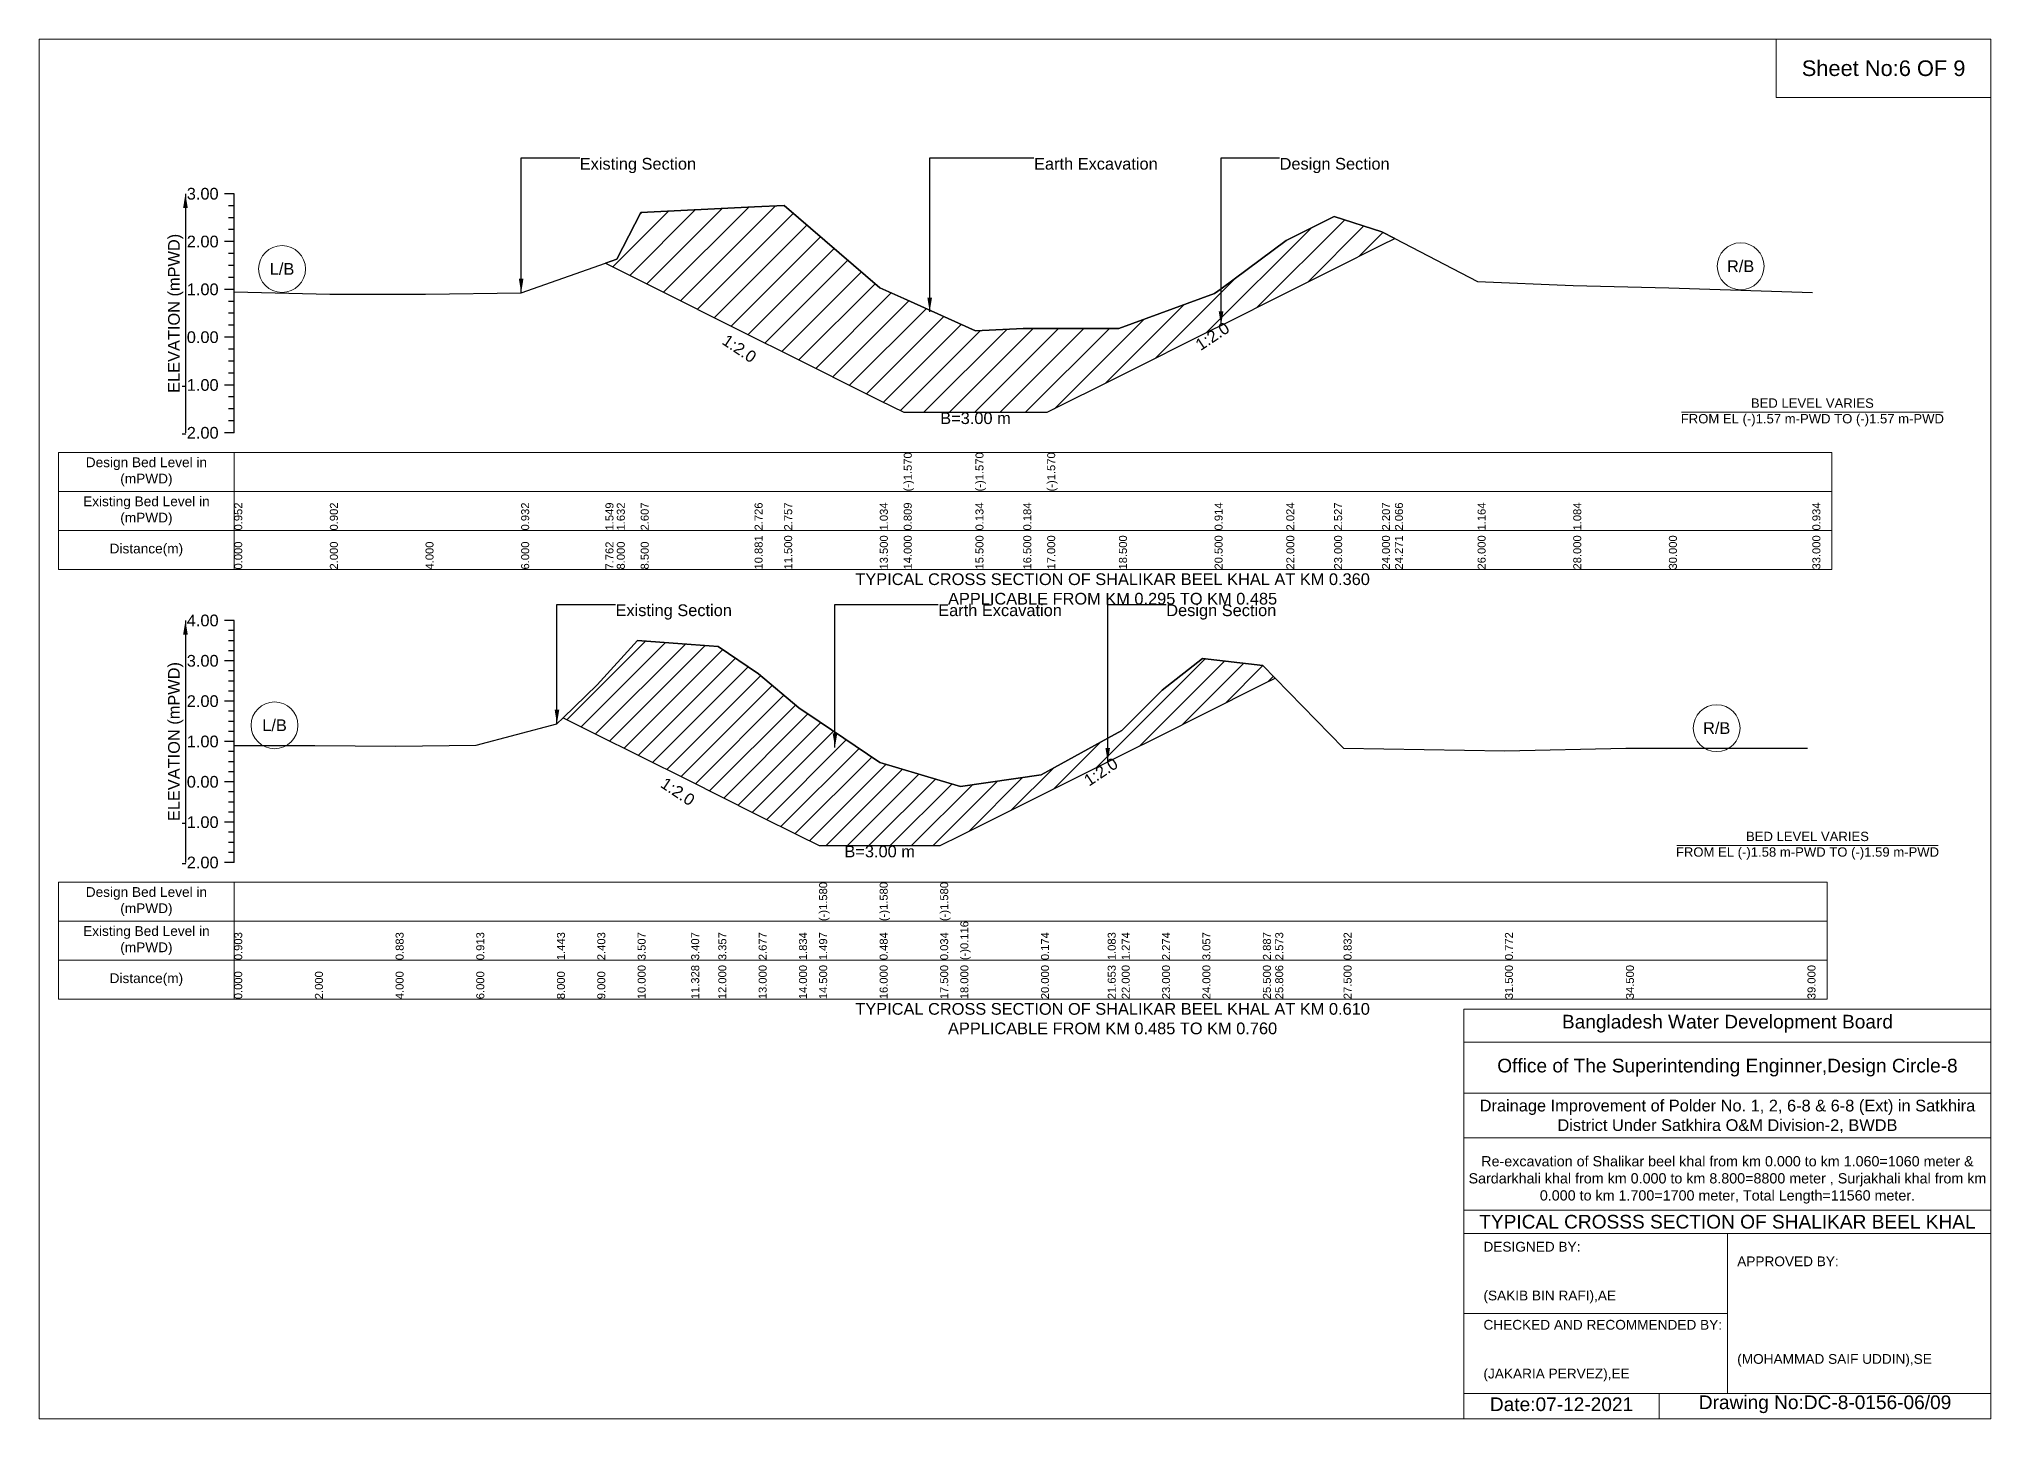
# Model space of a CAD drawing. Header units: inches. Extents: x 93000 to 506000, y -4242 to 0.
# Drawn here: x 380000 to 386000, y -4242 to 0 of the extents above; entities that cross this region are included whole.
import ezdxf

# ---------------------------------------------------------------- set-up
doc = ezdxf.new("R2010")
doc.units = ezdxf.units.IN
doc.header["$LTSCALE"] = 7
doc.header["$MEASUREMENT"] = 0
for name, color, linetype, lineweight in [('Cross section Data Border', 7, 'Continuous', 9), ('Cross Section Labels', 7, 'Continuous', 9), ('Existing_Bed_Level for Xsection', 7, 'Continuous', 25)]:
    doc.layers.add(name, color=color, linetype=linetype, lineweight=lineweight)
doc.styles.get("Standard").update_dxf_attribs({"font": 'arial.ttf'})
doc.dimstyles.get("Standard").update_dxf_attribs({"dimtxt": 0.18, "dimasz": 0.18, "dimexe": 0.18, "dimexo": 0.0625, "dimgap": 0.09, "dimtad": 0, "dimtih": 1, "dimtoh": 1, "dimdec": 4, "dimzin": 0, "dimdsep": 46, "dimtxsty": 'Standard', "dimcen": 0.09, "dimadec": 0, "dimazin": 0, "dimtfac": 1, "dimtdec": 4, "dimtofl": 0, "dimtmove": 0, "dimatfit": 3, "dimfxl": 1, "dimtolj": 1, "dimtzin": 0, "dimarcsym": 0})

msp = doc.modelspace()

# ---------------------------------------------------------------- hatches: boundary and pattern name
at = {"layer": 'Existing_Bed_Level for Xsection'}
h = msp.add_hatch(dxfattribs=at)
h.set_pattern_fill('ANSI31', color=256, scale=441, style=0)
h.paths.add_polyline_path([(381741.1, -689), (381776, -706.5), (381849.5, -743.2), (382199.5, -918.3), (382290.5, -963.7), (382584.5, -1110.7), (382658, -1147.5), (382878.5, -1147.5), (383025.5, -1147.5), (383099, -1147.5), (383319.5, -1037.2), (383613.5, -890.2), (383633.4, -880.3), (383834, -780), (383981, -706.5), (384128, -633), (384167.9, -613.1), (384128, -592.3), (383981, -545.2), (383834, -619.2), (383633.4, -767.6), (383613.5, -782.3), (383319.5, -889.6), (383099, -889.6), (383025.5, -889.6), (382878.5, -897), (382658, -797.8), (382584.5, -764.7), (382290.5, -511.4), (382199.5, -516), (381849.5, -533.5), (381776, -676.8)])
h = msp.add_hatch(dxfattribs=at)
h.set_pattern_fill('ANSI31', color=256, scale=372, style=0)
h.paths.add_polyline_path([(381611.3, -2086.2), (381716, -2138.5), (381840, -2200.5), (382004.6, -2282.9), (382088, -2324.5), (382212, -2386.5), (382336, -2448.5), (382398, -2479.5), (382584, -2479.5), (382770, -2479.5), (382832, -2448.5), (383080, -2324.5), (383285, -2222.1), (383328, -2200.5), (383452, -2138.5), (383576, -2076.5), (383762, -1983.5), (383799.9, -1964.6), (383762, -1925.6), (383576, -1904.5), (383452, -2001.6), (383328, -2125.6), (383285, -2149.3), (383080, -2262), (382832, -2298), (382770, -2279.4), (382584, -2223.6), (382398, -2098.1), (382336, -2056.2), (382212, -1951.7), (382088, -1867.3), (382004.6, -1861.1), (381840, -1848.7), (381716, -1985.6)])

# ---------------------------------------------------------------- linework, layer by layer
at = {"layer": 'Cross section Data Border'}
for points in [[(380060, -1270.7), (385511, -1270.7), (385511, -1630.7), (380060, -1630.7)], [(380060, -2591.6), (385496, -2591.6), (385496, -2951.6), (380060, -2951.6)]]:
    msp.add_lwpolyline(points, close=True, dxfattribs=at)
for points in [[(380600, -1270.7), (380600, -1630.7)], [(380060, -1390.7), (385511, -1390.7)], [(380060, -1510.7), (385511, -1510.7)], [(380600, -2591.6), (380600, -2951.6)], [(380060, -2711.6), (385496, -2711.6)], [(380060, -2831.6), (385496, -2831.6)]]:
    msp.add_lwpolyline(points, dxfattribs=at)
at = {"layer": 'Cross Section Labels'}
for points in [[(380000, 0), (386000, 0), (386000, -4242), (380000, -4242)], [(385340, 0), (386000, 0), (386000, -180), (385340, -180)]]:
    msp.add_lwpolyline(points, close=True, dxfattribs=at)
for points in [[(385049.1, -1147.5), (385852.9, -1147.5)], [(385034.1, -2479.5), (385837.9, -2479.5)], [(384380, -4242), (384380, -2982), (386000, -2982)], [(384380, -3084), (386000, -3084)], [(384380, -3240), (386000, -3240)], [(384380, -3378), (386000, -3378)], [(384380, -3600), (386000, -3600)], [(384380, -3672), (386000, -3672)], [(385190, -3672), (385190, -4164)], [(384380, -3918), (385190, -3918)], [(384380, -4164), (386000, -4164)], [(384980, -4164), (384980, -4242)]]:
    msp.add_lwpolyline(points, dxfattribs=at)
for centre in [(380747, -706.9), (385230.5, -698.5), (380724, -2109.6), (385157, -2118.4)]:
    msp.add_circle(centre, 72, dxfattribs=at)
at = {"layer": 'Existing_Bed_Level for Xsection'}
for points in [[(380600, -475.7), (380570, -475.7)], [(380600, -1210.7), (380600, -1063.7), (380600, -916.7), (380600, -769.7), (380600, -622.7), (380600, -475.7)], [(380600, -512.4), (380582, -512.4)], [(380600, -776.8), (380894, -784.1), (381188, -784.1), (381482, -779.7), (381741.1, -689), (381776, -676.8), (381849.5, -533.5), (382199.5, -516), (382290.5, -511.4), (382584.5, -764.7), (382658, -797.8), (382658, -797.8), (382878.5, -897), (382878.5, -897), (383025.5, -889.6), (383099, -889.6), (383099, -889.6), (383319.5, -889.6), (383613.5, -782.3), (383633.4, -767.6), (383834, -619.2), (383981, -545.2), (384128, -592.3), (384167.9, -613.1), (384422, -745.6), (384716, -757.4), (385010, -764.7), (385451, -779.4)], [(380600, -549.2), (380582, -549.2)], [(380600, -585.9), (380582, -585.9)], [(380600, -622.7), (380570, -622.7)], [(380600, -659.4), (380582, -659.4)], [(380600, -696.2), (380582, -696.2)], [(380600, -769.7), (380570, -769.7)], [(380600, -732.9), (380582, -732.9)], [(380600, -806.4), (380582, -806.4)], [(380600, -843.2), (380582, -843.2)], [(380600, -879.9), (380582, -879.9)], [(380600, -916.7), (380570, -916.7)], [(380600, -953.4), (380582, -953.4)], [(380600, -990.2), (380582, -990.2)], [(380600, -1063.7), (380570, -1063.7)], [(380600, -1026.9), (380582, -1026.9)], [(380600, -1100.4), (380582, -1100.4)], [(380600, -1137.2), (380582, -1137.2)], [(380600, -1173.9), (380582, -1173.9)], [(380600, -1210.7), (380570, -1210.7)], [(380600, -1787.6), (380570, -1787.6)], [(380600, -2531.6), (380600, -2407.6), (380600, -2283.6), (380600, -2159.6), (380600, -2035.6), (380600, -1911.6), (380600, -1787.6)], [(380600, -1818.6), (380582, -1818.6)], [(380600, -1849.6), (380582, -1849.6)], [(380600, -2171.6), (380848, -2171.6), (381096, -2174.1), (381344, -2170.4), (381592, -2104.7), (381611.3, -2086.2), (381716, -1985.6), (381840, -1848.7), (382004.6, -1861.1), (382088, -1867.3), (382212, -1951.7), (382336, -2056.2), (382398, -2098.1), (382398, -2098.1), (382584, -2223.6), (382584, -2223.6), (382770, -2279.4), (382770, -2279.4), (382832, -2298), (383080, -2262), (383285, -2149.3), (383328, -2125.6), (383452, -2001.6), (383576, -1904.5), (383762, -1925.6), (383799.9, -1964.6), (384010, -2180.4), (384506, -2187.9), (384878, -2180.4), (385436, -2180.4)], [(380600, -1911.6), (380570, -1911.6)], [(380600, -1880.6), (380582, -1880.6)], [(380600, -1942.6), (380582, -1942.6)], [(380600, -1973.6), (380582, -1973.6)], [(380600, -2035.6), (380570, -2035.6)], [(380600, -2004.6), (380582, -2004.6)], [(380600, -2066.6), (380582, -2066.6)], [(380600, -2097.6), (380582, -2097.6)], [(380600, -2159.6), (380570, -2159.6)], [(380600, -2128.6), (380582, -2128.6)], [(380600, -2190.6), (380582, -2190.6)], [(380600, -2221.6), (380582, -2221.6)], [(380600, -2252.6), (380582, -2252.6)], [(380600, -2283.6), (380570, -2283.6)], [(380600, -2314.6), (380582, -2314.6)], [(380600, -2345.6), (380582, -2345.6)], [(380600, -2376.6), (380582, -2376.6)], [(380600, -2407.6), (380570, -2407.6)], [(380600, -2438.6), (380582, -2438.6)], [(380600, -2469.6), (380582, -2469.6)], [(380600, -2500.6), (380582, -2500.6)], [(380600, -2531.6), (380570, -2531.6)]]:
    msp.add_lwpolyline(points, dxfattribs=at)
for points in [[(381741.1, -689), (381776, -706.5), (381849.5, -743.2), (382199.5, -918.3), (382290.5, -963.7), (382584.5, -1110.7), (382658, -1147.5), (382658, -1147.5), (382878.5, -1147.5), (382878.5, -1147.5), (383025.5, -1147.5), (383099, -1147.5), (383099, -1147.5), (383319.5, -1037.2), (383613.5, -890.2), (383633.4, -880.3), (383834, -780), (383981, -706.5), (384128, -633), (384167.9, -613.1), (384167.9, -613.1), (384167.9, -613.1), (384128, -592.3), (383981, -545.2), (383834, -619.2), (383633.4, -767.6), (383613.5, -782.3), (383319.5, -889.6), (383099, -889.6), (383099, -889.6), (383025.5, -889.6), (382878.5, -897), (382878.5, -897), (382658, -797.8), (382658, -797.8), (382584.5, -764.7), (382290.5, -511.4), (382199.5, -516), (381849.5, -533.5), (381776, -676.8)], [(381611.3, -2086.2), (381611.3, -2086.2), (381716, -2138.5), (381840, -2200.5), (382004.6, -2282.9), (382088, -2324.5), (382212, -2386.5), (382336, -2448.5), (382398, -2479.5), (382398, -2479.5), (382584, -2479.5), (382584, -2479.5), (382770, -2479.5), (382770, -2479.5), (382832, -2448.5), (383080, -2324.5), (383285, -2222.1), (383328, -2200.5), (383452, -2138.5), (383576, -2076.5), (383762, -1983.5), (383799.9, -1964.6), (383799.9, -1964.6), (383799.9, -1964.6), (383762, -1925.6), (383576, -1904.5), (383452, -2001.6), (383328, -2125.6), (383285, -2149.3), (383080, -2262), (382832, -2298), (382770, -2279.4), (382770, -2279.4), (382584, -2223.6), (382584, -2223.6), (382398, -2098.1), (382398, -2098.1), (382336, -2056.2), (382212, -1951.7), (382088, -1867.3), (382004.6, -1861.1), (381840, -1848.7), (381716, -1985.6), (381611.3, -2086.2)]]:
    msp.add_lwpolyline(points, close=True, dxfattribs=at)

# ---------------------------------------------------------------- texts
at = {"layer": 'Cross section Data Border', "char_height": 30, "width": 480, "attachment_point": 5}
for s, insert in [('Design Bed Level in (mPWD)', (380330, -1330.7)), ('Existing Bed Level in (mPWD)', (380330, -1450.7)), ('Distance(m)', (380330, -1570.7)), ('Design Bed Level in (mPWD)', (380330, -2651.6)), ('Existing Bed Level in (mPWD)', (380330, -2771.6)), ('Distance(m)', (380330, -2891.6))]:
    msp.add_mtext(s, dxfattribs=dict(at, insert=insert))
at = {"layer": 'Cross Section Labels'}
for s, insert, char_height, attachment_point in [('Sheet No:6 OF 9', (385670, -90), 48, 5), ('Existing Section', (381662, -365.4), 36, 1), ('Earth Excavation', (383058.5, -365.4), 36, 1), ('Design Section', (383813.4, -365.4), 36, 1), ('L/B', (380747, -706.9), 36, 5), ('R/B', (385230.5, -698.5), 36, 5), ('BED LEVEL VARIES ^JFROM EL (-)1.57 m-PWD TO (-)1.57 m-PWD', (385451, -1147.5), 28.8, 5), ('B=3.00 m', (382878.5, -1147.5), 36, 2), ('TYPICAL CROSS SECTION OF SHALIKAR BEEL KHAL AT KM 0.360^JAPPLICABLE FROM KM 0.295 TO KM 0.485', (383300, -1690.7), 36, 5), ('Existing Section', (381772, -1738), 36, 1), ('Earth Excavation', (382764, -1738), 36, 1), ('Design Section', (383465, -1738), 36, 1), ('L/B', (380724, -2109.6), 36, 5), ('R/B', (385157, -2118.4), 36, 5), ('BED LEVEL VARIES ^JFROM EL (-)1.58 m-PWD TO (-)1.59 m-PWD', (385436, -2479.5), 28.8, 5), ('B=3.00 m', (382584, -2479.5), 36, 2), ('TYPICAL CROSS SECTION OF SHALIKAR BEEL KHAL AT KM 0.610^JAPPLICABLE FROM KM 0.485 TO KM 0.760', (383300, -3011.6), 36, 5), ('Bangladesh Water Development Board', (385190, -3027), 42, 5), ('Office of The Superintending Enginner,Design Circle-8', (385190, -3162), 42, 5)]:
    msp.add_mtext(s, dxfattribs=dict(at, insert=insert, char_height=char_height, attachment_point=attachment_point))
at = {"layer": 'Cross Section Labels', "char_height": 36, "attachment_point": 2}
for insert, rotation in [((383596.7, -898.6), 33.69007), ((382162.8, -936.6), 326.30993), ((383254, -2237.6), 33.69007), ((381973.6, -2298.4), 326.30993)]:
    msp.add_mtext('1:2.0', dxfattribs=dict(at, insert=insert, rotation=rotation))
at = {"layer": 'Cross Section Labels'}
for s, insert, char_height, width, attachment_point in [('Drainage Improvement of Polder No. 1, 2, 6-8 & 6-8 (Ext) in Satkhira District Under Satkhira O&M Division-2, BWDB', (385190, -3312), 36, 1680, 5), ('Re-excavation of Shalikar beel khal from km 0.000 to km 1.060=1060 meter & Sardarkhali khal from km 0.000 to km 8.800=8800 meter , Surjakhali khal from km 0.000 to km 1.700=1700 meter, Total Length=11560 meter.', (385190, -3507), 31.4683, 1620, 5), ('TYPICAL CROSSS SECTION OF SHALIKAR BEEL KHAL', (385190, -3636), 42, 1680, 5), ('DESIGNED BY:^J^J^J(SAKIB BIN RAFI),AE', (384440, -3792), 30, 840, 4), ('APPROVED BY:^J^J^J^J^J^J(MOHAMMAD SAIF UDDIN),SE', (385220, -3912), 30, 840, 4), ('CHECKED AND RECOMMENDED BY:^J^J^J(JAKARIA PERVEZ),EE', (384440, -4032), 30, 840, 4), ('Date:07-12-2021', (384680, -4197), 42, 840, 5), ('Drawing No:DC-8-0156-06/09', (385490, -4197), 42, 1320, 5)]:
    msp.add_mtext(s, dxfattribs=dict(at, insert=insert, char_height=char_height, width=width, attachment_point=attachment_point))
at = {"layer": 'Existing_Bed_Level for Xsection', "char_height": 36, "attachment_point": 6}
for s, insert in [('3.00', (380552, -475.7)), ('2.00', (380552, -622.7)), ('1.00', (380552, -769.7)), ('0.00', (380552, -916.7)), ('-1.00', (380552, -1063.7)), ('-2.00', (380552, -1210.7)), ('4.00', (380552, -1787.6)), ('3.00', (380552, -1911.6)), ('2.00', (380552, -2035.6)), ('1.00', (380552, -2159.6)), ('0.00', (380552, -2283.6)), ('-1.00', (380552, -2407.6)), ('-2.00', (380552, -2531.6))]:
    msp.add_mtext(s, dxfattribs=dict(at, insert=insert))
at = {"layer": 'Existing_Bed_Level for Xsection', "rotation": 90}
for s, insert, char_height, attachment_point in [('ELEVATION (mPWD)', (380420, -843.2), 36, 5), ('(-)1.570', (382658, -1390.7), 24.6, 1), ('(-)1.570', (382878.5, -1390.7), 24.6, 1), ('(-)1.570', (383099, -1390.7), 24.6, 1), ('0.952', (380600, -1510.7), 24.6, 1), ('0.902', (380894, -1510.7), 24.6, 1), ('0.932', (381482, -1510.7), 24.6, 1), ('1.549', (381741.1, -1510.7), 24.6, 1), ('1.632', (381776, -1510.7), 24.6, 1), ('2.607', (381849.5, -1510.7), 24.6, 1), ('2.726', (382199.5, -1510.7), 24.6, 1), ('2.757', (382290.5, -1510.7), 24.6, 1), ('1.034', (382584.5, -1510.7), 24.6, 1), ('0.809', (382658, -1510.7), 24.6, 1), ('0.134', (382878.5, -1510.7), 24.6, 1), ('0.184', (383025.5, -1510.7), 24.6, 1), ('0.914', (383613.5, -1510.7), 24.6, 1), ('2.024', (383834, -1510.7), 24.6, 1), ('2.527', (383981, -1510.7), 24.6, 1), ('2.207', (384128, -1510.7), 24.6, 1), ('2.066', (384167.9, -1510.7), 24.6, 1), ('1.164', (384422, -1510.7), 24.6, 1), ('1.084', (384716, -1510.7), 24.6, 1), ('0.934', (385451, -1510.7), 24.6, 1), ('0.000', (380600, -1630.7), 24.6, 1), ('2.000', (380894, -1630.7), 24.6, 1), ('4.000', (381188, -1630.7), 24.6, 1), ('6.000', (381482, -1630.7), 24.6, 1), ('7.762', (381741.1, -1630.7), 24.6, 1), ('8.000', (381776, -1630.7), 24.6, 1), ('8.500', (381849.5, -1630.7), 24.6, 1), ('10.881', (382199.5, -1630.7), 24.6, 1), ('11.500', (382290.5, -1630.7), 24.6, 1), ('13.500', (382584.5, -1630.7), 24.6, 1), ('14.000', (382658, -1630.7), 24.6, 1), ('15.500', (382878.5, -1630.7), 24.6, 1), ('16.500', (383025.5, -1630.7), 24.6, 1), ('17.000', (383099, -1630.7), 24.6, 1), ('18.500', (383319.5, -1630.7), 24.6, 1), ('20.500', (383613.5, -1630.7), 24.6, 1), ('22.000', (383834, -1630.7), 24.6, 1), ('23.000', (383981, -1630.7), 24.6, 1), ('24.000', (384128, -1630.7), 24.6, 1), ('24.271', (384167.9, -1630.7), 24.6, 1), ('26.000', (384422, -1630.7), 24.6, 1), ('28.000', (384716, -1630.7), 24.6, 1), ('30.000', (385010, -1630.7), 24.6, 1), ('33.000', (385451, -1630.7), 24.6, 1), ('ELEVATION (mPWD)', (380420, -2159.6), 36, 5), ('(-)1.580', (382398, -2711.6), 24.6, 1), ('(-)1.580', (382584, -2711.6), 24.6, 1), ('(-)1.580', (382770, -2711.6), 24.6, 1), ('0.903', (380600, -2831.6), 24.6, 1), ('0.883', (381096, -2831.6), 24.6, 1), ('0.913', (381344, -2831.6), 24.6, 1), ('1.443', (381592, -2831.6), 24.6, 1), ('2.403', (381716, -2831.6), 24.6, 1), ('3.507', (381840, -2831.6), 24.6, 1), ('3.407', (382004.6, -2831.6), 24.6, 1), ('3.357', (382088, -2831.6), 24.6, 1), ('2.677', (382212, -2831.6), 24.6, 1), ('1.834', (382336, -2831.6), 24.6, 1), ('1.497', (382398, -2831.6), 24.6, 1), ('0.484', (382584, -2831.6), 24.6, 1), ('0.034', (382770, -2831.6), 24.6, 1), ('(-)0.116', (382832, -2831.6), 24.6, 1), ('0.174', (383080, -2831.6), 24.6, 1), ('1.083', (383285, -2831.6), 24.6, 1), ('1.274', (383328, -2831.6), 24.6, 1), ('2.274', (383452, -2831.6), 24.6, 1), ('3.057', (383576, -2831.6), 24.6, 1), ('2.887', (383762, -2831.6), 24.6, 1), ('2.573', (383799.9, -2831.6), 24.6, 1), ('0.832', (384010, -2831.6), 24.6, 1), ('0.772', (384506, -2831.6), 24.6, 1), ('0.000', (380600, -2951.6), 24.6, 1), ('2.000', (380848, -2951.6), 24.6, 1), ('4.000', (381096, -2951.6), 24.6, 1), ('6.000', (381344, -2951.6), 24.6, 1), ('8.000', (381592, -2951.6), 24.6, 1), ('9.000', (381716, -2951.6), 24.6, 1), ('10.000', (381840, -2951.6), 24.6, 1), ('11.328', (382004.6, -2951.6), 24.6, 1), ('12.000', (382088, -2951.6), 24.6, 1), ('13.000', (382212, -2951.6), 24.6, 1), ('14.000', (382336, -2951.6), 24.6, 1), ('14.500', (382398, -2951.6), 24.6, 1), ('16.000', (382584, -2951.6), 24.6, 1), ('17.500', (382770, -2951.6), 24.6, 1), ('18.000', (382832, -2951.6), 24.6, 1), ('20.000', (383080, -2951.6), 24.6, 1), ('21.653', (383285, -2951.6), 24.6, 1), ('22.000', (383328, -2951.6), 24.6, 1), ('23.000', (383452, -2951.6), 24.6, 1), ('24.000', (383576, -2951.6), 24.6, 1), ('25.500', (383762, -2951.6), 24.6, 1), ('25.806', (383799.9, -2951.6), 24.6, 1), ('27.500', (384010, -2951.6), 24.6, 1), ('31.500', (384506, -2951.6), 24.6, 1), ('34.500', (384878, -2951.6), 24.6, 1), ('39.000', (385436, -2951.6), 24.6, 1)]:
    msp.add_mtext(s, dxfattribs=dict(at, insert=insert, char_height=char_height, attachment_point=attachment_point))

# ---------------------------------------------------------------- leaders
at = {"layer": 'Cross Section Labels', "annotation_type": 0, "has_hookline": 1, "hookline_direction": 0}
for points, text_width in [([(381482, -779.7), (381482, -365.4), (381661.9, -365.4)], 350.4), ([(382737.7, -838.1), (382737.7, -365.4), (383058.4, -365.4)], 372.7), ([(383633.4, -880.3), (383633.4, -365.4), (383813.3, -365.4)], 330.9), ([(381592, -2104.7), (381592, -1738), (381771.9, -1738)], 350.4), ([(382446.6, -2177.4), (382446.6, -1738), (382763.9, -1738)], 372.7), ([(383285, -2222.1), (383285, -1738), (383464.9, -1738)], 330.9)]:
    msp.add_leader(points, dimstyle='Standard', override={"dimasz": 43.2}, dxfattribs=dict(at, text_width=text_width))
at = {"layer": 'Existing_Bed_Level for Xsection'}
for points in [[(380450, -475.7), (380450, -1210.7)], [(380450, -1787.6), (380450, -2531.6)]]:
    msp.add_leader(points, dimstyle='Standard', override={"dimasz": 43.2}, dxfattribs=at)

doc.saveas('drawing.dxf')
